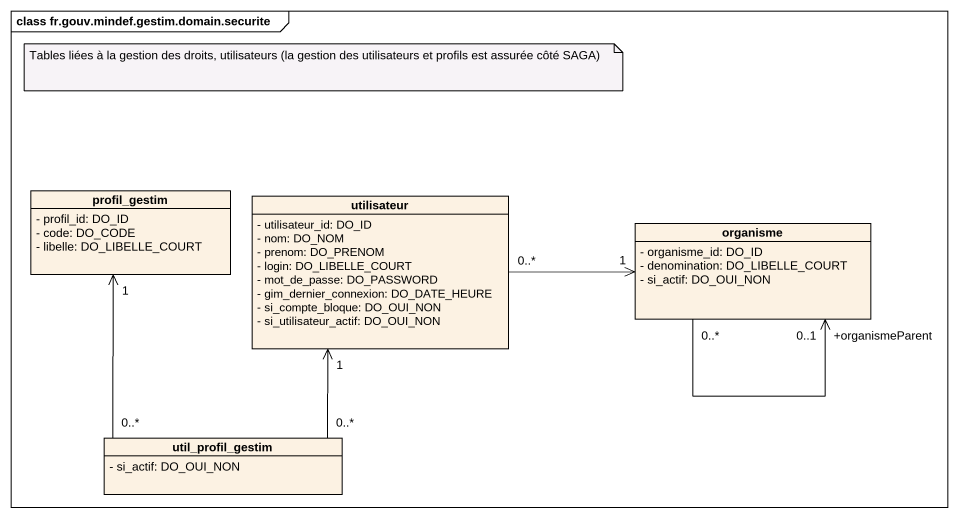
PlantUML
@startuml
mainframe class fr.gouv.mindef.gestim.domain.securite
hide circle
hide empty members
skinparam classAttributeIconSize 0
class profil_gestim {
  - profil_id: DO_ID
  - code: DO_CODE
  - libelle: DO_LIBELLE_COURT
}
class utilisateur {
  - utilisateur_id: DO_ID
  - nom: DO_NOM
  - prenom: DO_PRENOM
  - login: DO_LIBELLE_COURT
  - mot_de_passe: DO_PASSWORD
  - gim_dernier_connexion: DO_DATE_HEURE
  - si_compte_bloque: DO_OUI_NON
  - si_utilisateur_actif: DO_OUI_NON
}
class organisme {
  - organisme_id: DO_ID
  - denomination: DO_LIBELLE_COURT
  - si_actif: DO_OUI_NON
}
class util_profil_gestim {
  - si_actif: DO_OUI_NON
}
utilisateur "0..*" -right-> "1" organisme
organisme "0..*" --> "+organismeParent\n0..1" organisme
util_profil_gestim "0..*" -up-> "1" profil_gestim
util_profil_gestim "0..*" -up-> "1" utilisateur
note as N1
  Tables liées à la gestion des droits, utilisateurs (la gestion des utilisateurs et profils est assurée côté SAGA)
end note
@enduml
